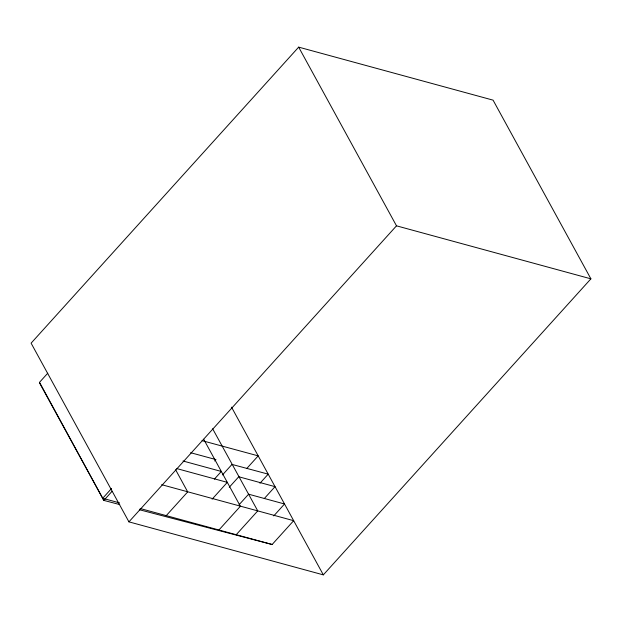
<?xml version="1.0" encoding="UTF-8"?>
<svg xmlns="http://www.w3.org/2000/svg" width="622" height="622" viewBox="0 0 622 622"><rect width="100%" height="100%" fill="white"/><g stroke="black" fill="none" stroke-linecap="round" stroke-linejoin="round"><path stroke-width="0.93" d="M298.669 47.132L31.1 343.165L128.933 521.858L323.331 574.868L590.9 278.835L493.067 100.142L298.669 47.132L396.494 225.825L590.9 278.835M47.746 373.216L39.52 382.328L103.843 500.407L119.743 504.574M111.556 488.488L102.692 498.292L119.541 502.887M112.077 491.302L103.843 500.407L39.489 382.857M128.933 521.858L396.494 225.825M214.699 460.988L215.966 459.588L190.643 452.715M166.16 515.724L187.689 491.901L175.629 469.758M214.357 479.158L221.323 471.453L203.689 439.233M222.497 474.92L231.99 464.409L268.199 474.151L259.965 483.255M212.118 499.178L227.31 482.361L221.323 471.453L183 460.995M229.254 487.267L238.755 476.763L275.041 486.653L264.28 498.564M246.786 468.483L258.184 455.872L202.033 440.633M239.112 504.706L248.606 494.195L284.534 503.991L273.766 515.902M218.851 530.092L240.38 506.269L227.31 482.361L176.811 468.591M236.22 534.702L257.749 510.887L212.638 428.76M139.375 509.713L272.141 544.499L293.67 520.684L161.666 484.686M140.137 508.508L272.141 544.499M231.516 407.153L323.331 574.868"/></g></svg>
